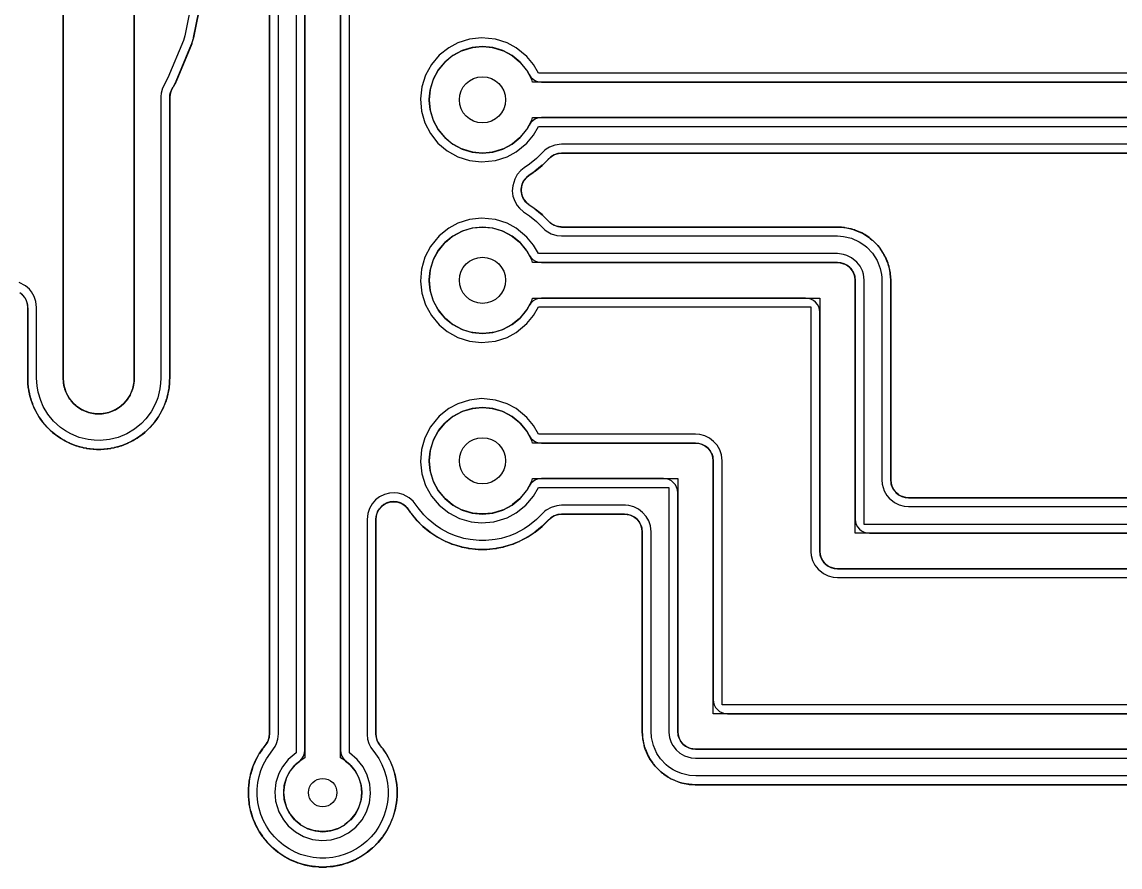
# Model space of a CAD drawing. Header units: millimetres. Extents: x -1 to 492, y -11 to 96.
# Drawn here: x 33.03 to 63.96, y 56.24 to 80.03 of the extents above; entities that cross this region are included whole.
import ezdxf

# ---------------------------------------------------------------- set-up
doc = ezdxf.new("R2010")
doc.units = ezdxf.units.MM
for name, color, linetype in [('CLEAR_POCKET', 8, 'CONTINUOUS'), ('COPPER_REF', 9, 'CONTINUOUS'), ('DRILL_0P8', 5, 'CONTINUOUS'), ('DRILL_1P3', 5, 'CONTINUOUS'), ('ISO_CENTER', 1, 'CONTINUOUS'), ('SLOT', 7, 'CONTINUOUS')]:
    doc.layers.add(name, color=color, linetype=linetype)

msp = doc.modelspace()

# ---------------------------------------------------------------- linework, layer by layer
at = {"layer": 'CLEAR_POCKET'}
for points in [[(36.19, 94.6), (36.19, 70.005), (36.19, 70), (36.19, 69.995), (36.19, 69.995), (36.186, 69.912), (36.186, 69.912), (36.185, 69.902), (36.184, 69.892), (36.184, 69.892), (36.18, 69.87), (36.171, 69.805), (36.168, 69.795), (36.168, 69.795), (36.159, 69.757), (36.147, 69.71), (36.144, 69.7), (36.144, 69.7), (36.127, 69.653), (36.114, 69.617), (36.079, 69.543), (36.076, 69.537), (36.072, 69.529), (36.031, 69.461), (36.027, 69.453), (36.021, 69.444), (35.999, 69.414), (35.969, 69.373), (35.969, 69.373), (35.963, 69.366), (35.897, 69.293), (35.824, 69.227), (35.817, 69.221), (35.817, 69.221), (35.776, 69.191), (35.746, 69.169), (35.737, 69.163), (35.729, 69.159), (35.661, 69.118), (35.653, 69.114), (35.647, 69.111), (35.573, 69.076), (35.537, 69.063), (35.49, 69.046), (35.49, 69.046), (35.48, 69.043), (35.433, 69.031), (35.395, 69.022), (35.395, 69.022), (35.385, 69.019), (35.32, 69.01), (35.298, 69.006), (35.298, 69.006), (35.288, 69.005), (35.278, 69.004), (35.278, 69.004), (35.201, 69.001), (35.19, 69), (35.179, 69.001), (35.102, 69.004), (35.102, 69.004), (35.092, 69.005), (35.082, 69.006), (35.082, 69.006), (35.06, 69.01), (34.995, 69.019), (34.985, 69.022), (34.985, 69.022), (34.947, 69.031), (34.9, 69.043), (34.89, 69.046), (34.89, 69.046), (34.843, 69.063), (34.807, 69.076), (34.733, 69.111), (34.727, 69.114), (34.719, 69.118), (34.651, 69.159), (34.643, 69.163), (34.634, 69.169), (34.589, 69.202), (34.563, 69.221), (34.563, 69.221), (34.556, 69.227), (34.548, 69.234), (34.491, 69.286), (34.483, 69.293), (34.417, 69.366), (34.411, 69.373), (34.411, 69.373), (34.381, 69.414), (34.359, 69.444), (34.353, 69.453), (34.349, 69.461), (34.308, 69.529), (34.304, 69.537), (34.301, 69.543), (34.266, 69.617), (34.253, 69.653), (34.236, 69.7), (34.236, 69.7), (34.233, 69.71), (34.221, 69.757), (34.212, 69.795), (34.212, 69.795), (34.209, 69.805), (34.2, 69.87), (34.196, 69.892), (34.196, 69.892), (34.195, 69.902), (34.194, 69.912), (34.194, 69.912), (34.19, 69.995), (34.19, 69.995), (34.19, 70), (34.19, 70.005), (34.19, 94.6)], [(42, 83.99), (42, 59.535), (42.01, 59.447), (42.038, 59.364), (42.085, 59.289), (42.146, 59.226), (42.263, 59.13), (42.29, 59.103), (42.402, 58.966), (42.424, 58.934), (42.507, 58.778), (42.522, 58.742), (42.573, 58.573), (42.581, 58.535), (42.598, 58.36), (42.598, 58.32), (42.581, 58.145), (42.573, 58.107), (42.522, 57.938), (42.507, 57.902), (42.424, 57.746), (42.402, 57.714), (42.29, 57.577), (42.263, 57.55), (42.126, 57.438), (42.094, 57.416), (41.938, 57.333), (41.902, 57.318), (41.733, 57.267), (41.695, 57.259), (41.52, 57.242), (41.48, 57.242), (41.305, 57.259), (41.267, 57.267), (41.098, 57.318), (41.062, 57.333), (40.906, 57.416), (40.874, 57.438), (40.737, 57.55), (40.71, 57.577), (40.598, 57.714), (40.576, 57.746), (40.493, 57.902), (40.478, 57.938), (40.427, 58.107), (40.419, 58.145), (40.402, 58.32), (40.402, 58.36), (40.419, 58.535), (40.427, 58.573), (40.478, 58.742), (40.493, 58.778), (40.576, 58.934), (40.598, 58.966), (40.71, 59.103), (40.737, 59.13), (40.854, 59.226), (40.915, 59.289), (40.962, 59.364), (40.99, 59.447), (41, 59.535), (41, 83.1)], [(40, 81.8), (40, 60.002), (39.999, 59.984), (39.994, 59.925), (39.988, 59.891), (39.975, 59.841), (39.964, 59.809), (39.942, 59.762), (39.925, 59.732), (39.891, 59.683), (39.881, 59.669), (39.826, 59.603), (39.814, 59.587), (39.811, 59.583), (39.8, 59.567), (39.716, 59.441), (39.705, 59.424), (39.703, 59.42), (39.693, 59.403), (39.612, 59.252), (39.603, 59.234), (39.601, 59.23), (39.593, 59.212), (39.535, 59.072), (39.528, 59.053), (39.527, 59.049), (39.52, 59.03), (39.471, 58.866), (39.465, 58.847), (39.464, 58.842), (39.46, 58.823), (39.43, 58.674), (39.427, 58.655), (39.426, 58.65), (39.424, 58.631), (39.407, 58.46), (39.406, 58.44), (39.405, 58.436), (39.405, 58.416), (39.405, 58.264), (39.405, 58.244), (39.406, 58.24), (39.407, 58.22), (39.424, 58.049), (39.426, 58.03), (39.427, 58.025), (39.43, 58.006), (39.46, 57.857), (39.464, 57.838), (39.465, 57.833), (39.471, 57.814), (39.52, 57.65), (39.527, 57.631), (39.528, 57.627), (39.535, 57.608), (39.593, 57.468), (39.601, 57.45), (39.603, 57.446), (39.612, 57.428), (39.693, 57.277), (39.703, 57.26), (39.705, 57.256), (39.716, 57.239), (39.8, 57.113), (39.811, 57.097), (39.814, 57.093), (39.826, 57.077), (39.935, 56.945), (39.948, 56.93), (39.951, 56.926), (39.965, 56.912), (40.072, 56.805), (40.086, 56.791), (40.09, 56.788), (40.105, 56.775), (40.237, 56.666), (40.253, 56.654), (40.257, 56.651), (40.273, 56.64), (40.399, 56.556), (40.416, 56.545), (40.42, 56.543), (40.437, 56.533), (40.588, 56.452), (40.606, 56.443), (40.61, 56.441), (40.628, 56.433), (40.768, 56.375), (40.787, 56.368), (40.791, 56.367), (40.81, 56.36), (40.974, 56.311), (40.993, 56.305), (40.998, 56.304), (41.017, 56.3), (41.166, 56.27), (41.185, 56.267), (41.19, 56.266), (41.209, 56.264), (41.38, 56.247), (41.4, 56.246), (41.404, 56.245), (41.424, 56.245), (41.576, 56.245), (41.596, 56.245), (41.6, 56.246), (41.62, 56.247), (41.791, 56.264), (41.81, 56.266), (41.815, 56.267), (41.834, 56.27), (41.983, 56.3), (42.002, 56.304), (42.007, 56.305), (42.026, 56.311), (42.19, 56.36), (42.209, 56.367), (42.213, 56.368), (42.232, 56.375), (42.372, 56.433), (42.39, 56.441), (42.394, 56.443), (42.412, 56.452), (42.563, 56.533), (42.58, 56.543), (42.584, 56.545), (42.601, 56.556), (42.727, 56.64), (42.743, 56.651), (42.747, 56.654), (42.763, 56.666), (42.895, 56.775), (42.91, 56.788), (42.914, 56.791), (42.928, 56.805), (43.035, 56.912), (43.049, 56.926), (43.052, 56.93), (43.065, 56.945), (43.174, 57.077), (43.186, 57.093), (43.189, 57.097), (43.2, 57.113), (43.284, 57.239), (43.295, 57.256), (43.297, 57.26), (43.307, 57.277), (43.388, 57.428), (43.397, 57.446), (43.399, 57.45), (43.407, 57.468), (43.465, 57.608), (43.472, 57.627), (43.473, 57.631), (43.48, 57.65), (43.529, 57.814), (43.535, 57.833), (43.536, 57.838), (43.54, 57.857), (43.57, 58.006), (43.573, 58.025), (43.574, 58.03), (43.576, 58.049), (43.593, 58.22), (43.594, 58.24), (43.595, 58.244), (43.595, 58.264), (43.595, 58.416), (43.595, 58.436), (43.594, 58.44), (43.593, 58.46), (43.576, 58.631), (43.574, 58.65), (43.573, 58.655), (43.57, 58.674), (43.54, 58.823), (43.536, 58.842), (43.535, 58.847), (43.529, 58.866), (43.48, 59.03), (43.473, 59.049), (43.472, 59.053), (43.465, 59.072), (43.407, 59.212), (43.399, 59.23), (43.397, 59.234), (43.388, 59.252), (43.307, 59.403), (43.297, 59.42), (43.295, 59.424), (43.284, 59.441), (43.2, 59.567), (43.189, 59.583), (43.186, 59.587), (43.174, 59.603), (43.119, 59.669), (43.109, 59.683), (43.075, 59.732), (43.058, 59.762), (43.036, 59.809), (43.025, 59.841), (43.012, 59.891), (43.006, 59.925), (43.001, 59.984), (43, 60.002), (43, 66.021), (43.001, 66.04), (43.008, 66.108), (43.015, 66.147), (43.032, 66.203), (43.047, 66.239), (43.075, 66.291), (43.097, 66.323), (43.134, 66.369), (43.162, 66.396), (43.207, 66.434), (43.24, 66.455), (43.291, 66.483), (43.327, 66.498), (43.384, 66.515), (43.422, 66.523), (43.48, 66.528), (43.52, 66.528), (43.578, 66.523), (43.616, 66.515), (43.673, 66.498), (43.709, 66.483), (43.76, 66.455), (43.793, 66.434), (43.838, 66.396), (43.866, 66.369), (43.91, 66.316), (43.921, 66.3), (43.968, 66.231), (43.979, 66.215), (43.982, 66.211), (43.994, 66.195), (44.152, 66.002), (44.165, 65.987), (44.168, 65.984), (44.182, 65.969), (44.289, 65.862), (44.304, 65.848), (44.307, 65.845), (44.322, 65.832), (44.515, 65.674), (44.531, 65.662), (44.535, 65.659), (44.551, 65.648), (44.677, 65.563), (44.693, 65.553), (44.698, 65.55), (44.715, 65.54), (44.935, 65.423), (44.953, 65.414), (44.957, 65.412), (44.975, 65.404), (45.115, 65.346), (45.134, 65.339), (45.138, 65.337), (45.157, 65.331), (45.396, 65.258), (45.415, 65.253), (45.42, 65.252), (45.439, 65.248), (45.588, 65.218), (45.607, 65.215), (45.612, 65.214), (45.631, 65.211), (45.88, 65.187), (45.9, 65.186), (45.904, 65.185), (45.924, 65.185), (46.076, 65.185), (46.096, 65.185), (46.1, 65.186), (46.12, 65.187), (46.369, 65.211), (46.388, 65.214), (46.393, 65.215), (46.412, 65.218), (46.561, 65.248), (46.58, 65.252), (46.585, 65.253), (46.604, 65.258), (46.843, 65.331), (46.862, 65.337), (46.866, 65.339), (46.885, 65.346), (47.025, 65.404), (47.043, 65.412), (47.047, 65.414), (47.065, 65.423), (47.285, 65.54), (47.302, 65.55), (47.307, 65.553), (47.323, 65.563), (47.449, 65.648), (47.465, 65.659), (47.469, 65.662), (47.485, 65.674), (47.678, 65.832), (47.693, 65.845), (47.696, 65.848), (47.711, 65.862), (47.818, 65.969), (47.832, 65.984), (47.837, 65.99), (47.84, 65.992), (47.852, 66.005), (47.907, 66.059), (47.941, 66.086), (47.998, 66.12), (48.037, 66.139), (48.1, 66.161), (48.143, 66.17), (48.219, 66.179), (48.241, 66.18), (49.99, 66.18), (50.01, 66.179), (50.078, 66.172), (50.116, 66.165), (50.173, 66.148), (50.209, 66.133), (50.26, 66.105), (50.293, 66.083), (50.338, 66.046), (50.366, 66.018), (50.403, 65.973), (50.425, 65.94), (50.453, 65.889), (50.468, 65.853), (50.485, 65.796), (50.492, 65.758), (50.499, 65.69), (50.5, 65.67), (50.5, 60.071), (50.5, 60.061), (50.5, 60.059), (50.501, 60.049), (50.504, 59.973), (50.505, 59.963), (50.505, 59.961), (50.506, 59.951), (50.512, 59.886), (50.515, 59.867), (50.515, 59.862), (50.519, 59.843), (50.548, 59.694), (50.553, 59.675), (50.554, 59.67), (50.559, 59.651), (50.575, 59.6), (50.581, 59.581), (50.583, 59.576), (50.59, 59.558), (50.648, 59.418), (50.656, 59.4), (50.658, 59.395), (50.667, 59.378), (50.692, 59.33), (50.702, 59.313), (50.704, 59.309), (50.715, 59.292), (50.799, 59.166), (50.81, 59.15), (50.813, 59.146), (50.825, 59.131), (50.859, 59.089), (50.872, 59.074), (50.876, 59.071), (50.889, 59.056), (50.996, 58.949), (51.011, 58.936), (51.014, 58.932), (51.029, 58.919), (51.071, 58.885), (51.086, 58.873), (51.09, 58.87), (51.106, 58.859), (51.232, 58.775), (51.249, 58.764), (51.253, 58.762), (51.27, 58.752), (51.318, 58.727), (51.335, 58.718), (51.34, 58.716), (51.358, 58.708), (51.498, 58.65), (51.516, 58.643), (51.521, 58.641), (51.54, 58.635), (51.591, 58.619), (51.61, 58.614), (51.615, 58.613), (51.634, 58.608), (51.783, 58.579), (51.802, 58.575), (51.807, 58.575), (51.826, 58.572), (51.891, 58.566), (51.901, 58.565), (51.903, 58.565), (51.913, 58.564), (51.989, 58.561), (51.999, 58.56), (52.001, 58.56), (52.011, 58.56), (83.348, 58.56)], [(33.028, 72.36), (33.056, 72.333), (33.093, 72.287), (33.115, 72.255), (33.143, 72.203), (33.158, 72.167), (33.175, 72.111), (33.182, 72.072), (33.189, 72.004), (33.19, 71.984), (33.19, 70.006), (33.19, 70.001), (33.19, 69.999), (33.19, 69.994), (33.191, 69.956), (33.191, 69.952), (33.191, 69.95), (33.191, 69.945), (33.195, 69.864), (33.196, 69.854), (33.196, 69.852), (33.197, 69.842), (33.205, 69.766), (33.206, 69.756), (33.206, 69.754), (33.207, 69.744), (33.218, 69.669), (33.22, 69.659), (33.22, 69.657), (33.222, 69.647), (33.237, 69.573), (33.239, 69.563), (33.24, 69.561), (33.242, 69.551), (33.26, 69.477), (33.263, 69.468), (33.264, 69.466), (33.266, 69.456), (33.288, 69.383), (33.291, 69.374), (33.292, 69.372), (33.295, 69.362), (33.321, 69.291), (33.324, 69.282), (33.325, 69.279), (33.329, 69.27), (33.358, 69.2), (33.362, 69.191), (33.363, 69.189), (33.367, 69.18), (33.399, 69.111), (33.404, 69.102), (33.405, 69.1), (33.409, 69.091), (33.445, 69.024), (33.45, 69.016), (33.451, 69.014), (33.456, 69.005), (33.495, 68.94), (33.5, 68.931), (33.502, 68.929), (33.507, 68.921), (33.549, 68.858), (33.555, 68.85), (33.556, 68.848), (33.562, 68.84), (33.607, 68.779), (33.613, 68.771), (33.615, 68.769), (33.621, 68.761), (33.669, 68.703), (33.675, 68.695), (33.677, 68.693), (33.683, 68.686), (33.735, 68.63), (33.741, 68.622), (33.743, 68.621), (33.75, 68.614), (33.804, 68.56), (33.811, 68.553), (33.812, 68.551), (33.82, 68.545), (33.876, 68.493), (33.883, 68.487), (33.885, 68.485), (33.893, 68.479), (33.951, 68.431), (33.959, 68.425), (33.961, 68.423), (33.969, 68.417), (34.03, 68.372), (34.038, 68.366), (34.04, 68.365), (34.048, 68.359), (34.111, 68.317), (34.119, 68.312), (34.121, 68.31), (34.13, 68.305), (34.195, 68.266), (34.204, 68.261), (34.206, 68.26), (34.214, 68.255), (34.281, 68.219), (34.29, 68.215), (34.292, 68.214), (34.301, 68.209), (34.37, 68.177), (34.379, 68.173), (34.381, 68.172), (34.39, 68.168), (34.46, 68.139), (34.469, 68.135), (34.472, 68.134), (34.481, 68.131), (34.552, 68.105), (34.562, 68.102), (34.564, 68.101), (34.573, 68.098), (34.646, 68.076), (34.656, 68.074), (34.658, 68.073), (34.667, 68.07), (34.741, 68.052), (34.751, 68.05), (34.753, 68.049), (34.763, 68.047), (34.837, 68.032), (34.847, 68.03), (34.849, 68.03), (34.859, 68.028), (34.934, 68.017), (34.944, 68.016), (34.946, 68.016), (34.956, 68.015), (35.032, 68.007), (35.042, 68.006), (35.044, 68.006), (35.054, 68.005), (35.13, 68.002), (35.14, 68.001), (35.142, 68.001), (35.152, 68.001), (35.228, 68.001), (35.238, 68.001), (35.24, 68.001), (35.25, 68.002), (35.326, 68.005), (35.336, 68.006), (35.338, 68.006), (35.348, 68.007), (35.424, 68.015), (35.434, 68.016), (35.436, 68.016), (35.446, 68.017), (35.521, 68.028), (35.531, 68.03), (35.533, 68.03), (35.543, 68.032), (35.617, 68.047), (35.627, 68.049), (35.629, 68.05), (35.639, 68.052), (35.713, 68.07), (35.722, 68.073), (35.724, 68.074), (35.734, 68.076), (35.807, 68.098), (35.816, 68.101), (35.818, 68.102), (35.828, 68.105), (35.899, 68.131), (35.908, 68.134), (35.911, 68.135), (35.92, 68.139), (35.99, 68.168), (35.999, 68.172), (36.001, 68.173), (36.01, 68.177), (36.079, 68.209), (36.088, 68.214), (36.09, 68.215), (36.099, 68.219), (36.166, 68.255), (36.174, 68.26), (36.176, 68.261), (36.185, 68.266), (36.25, 68.305), (36.259, 68.31), (36.261, 68.312), (36.269, 68.317), (36.332, 68.359), (36.34, 68.365), (36.342, 68.366), (36.35, 68.372), (36.411, 68.417), (36.419, 68.423), (36.421, 68.425), (36.429, 68.431), (36.487, 68.479), (36.495, 68.485), (36.497, 68.487), (36.504, 68.493), (36.56, 68.545), (36.568, 68.551), (36.569, 68.553), (36.576, 68.56), (36.63, 68.614), (36.637, 68.621), (36.639, 68.622), (36.645, 68.63), (36.697, 68.686), (36.703, 68.693), (36.705, 68.695), (36.711, 68.703), (36.759, 68.761), (36.765, 68.769), (36.767, 68.771), (36.773, 68.779), (36.818, 68.84), (36.824, 68.848), (36.825, 68.85), (36.831, 68.858), (36.873, 68.921), (36.878, 68.929), (36.88, 68.931), (36.885, 68.94), (36.924, 69.005), (36.929, 69.014), (36.93, 69.016), (36.935, 69.024), (36.971, 69.091), (36.975, 69.1), (36.976, 69.102), (36.981, 69.111), (37.013, 69.18), (37.017, 69.189), (37.018, 69.191), (37.022, 69.2), (37.051, 69.27), (37.055, 69.279), (37.056, 69.282), (37.059, 69.291), (37.085, 69.362), (37.088, 69.372), (37.089, 69.374), (37.092, 69.383), (37.114, 69.456), (37.116, 69.466), (37.117, 69.468), (37.12, 69.477), (37.138, 69.551), (37.14, 69.561), (37.141, 69.563), (37.143, 69.573), (37.158, 69.647), (37.16, 69.657), (37.16, 69.659), (37.162, 69.669), (37.173, 69.744), (37.174, 69.754), (37.174, 69.756), (37.175, 69.766), (37.183, 69.842), (37.184, 69.852), (37.184, 69.854), (37.185, 69.864), (37.189, 69.945), (37.189, 69.95), (37.189, 69.952), (37.189, 69.956), (37.19, 69.994), (37.19, 69.999), (37.19, 70.001), (37.19, 70.006), (37.19, 77.896), (37.191, 77.916), (37.198, 77.984), (37.205, 78.022), (37.222, 78.078), (37.237, 78.115), (37.27, 78.175), (37.28, 78.192), (37.283, 78.197), (37.293, 78.213), (37.296, 78.217), (37.306, 78.234), (37.354, 78.325), (37.363, 78.343), (37.365, 78.347), (37.373, 78.365), (37.806, 79.411), (37.813, 79.429), (37.815, 79.434), (37.821, 79.452), (37.851, 79.551), (37.856, 79.57), (37.857, 79.574), (37.862, 79.594), (38.082, 80.704)], [(83.67, 77.34), (47.665, 77.34), (47.579, 77.331), (47.498, 77.303), (47.424, 77.259), (47.361, 77.2), (47.312, 77.129), (47.256, 77.024), (47.235, 76.991), (47.073, 76.795), (47.045, 76.767), (46.849, 76.605), (46.816, 76.584), (46.591, 76.463), (46.555, 76.448), (46.311, 76.375), (46.273, 76.367), (46.02, 76.342), (45.98, 76.342), (45.727, 76.367), (45.689, 76.375), (45.445, 76.448), (45.409, 76.463), (45.184, 76.584), (45.151, 76.605), (44.955, 76.767), (44.927, 76.795), (44.765, 76.991), (44.744, 77.024), (44.623, 77.249), (44.608, 77.285), (44.535, 77.529), (44.527, 77.567), (44.502, 77.82), (44.502, 77.86), (44.527, 78.113), (44.535, 78.151), (44.608, 78.395), (44.623, 78.431), (44.744, 78.656), (44.765, 78.689), (44.927, 78.885), (44.955, 78.913), (45.151, 79.075), (45.184, 79.096), (45.409, 79.217), (45.445, 79.232), (45.689, 79.305), (45.727, 79.313), (45.98, 79.338), (46.02, 79.338), (46.273, 79.313), (46.311, 79.305), (46.555, 79.232), (46.591, 79.217), (46.816, 79.096), (46.849, 79.075), (47.045, 78.913), (47.073, 78.885), (47.235, 78.689), (47.256, 78.656), (47.312, 78.551), (47.361, 78.48), (47.424, 78.421), (47.498, 78.377), (47.579, 78.349), (47.665, 78.34), (83.67, 78.34)], [(87.158, 66.64), (58.01, 66.64), (57.99, 66.641), (57.922, 66.648), (57.884, 66.655), (57.827, 66.672), (57.791, 66.687), (57.74, 66.715), (57.707, 66.737), (57.662, 66.774), (57.634, 66.802), (57.597, 66.847), (57.575, 66.88), (57.547, 66.931), (57.532, 66.967), (57.515, 67.024), (57.508, 67.062), (57.501, 67.13), (57.5, 67.15), (57.5, 72.749), (57.5, 72.759), (57.5, 72.761), (57.499, 72.771), (57.496, 72.847), (57.495, 72.857), (57.495, 72.859), (57.494, 72.869), (57.488, 72.934), (57.485, 72.953), (57.485, 72.958), (57.481, 72.977), (57.452, 73.126), (57.447, 73.145), (57.446, 73.15), (57.441, 73.169), (57.425, 73.22), (57.419, 73.239), (57.417, 73.244), (57.41, 73.262), (57.352, 73.402), (57.344, 73.42), (57.342, 73.425), (57.333, 73.442), (57.308, 73.49), (57.298, 73.507), (57.296, 73.511), (57.285, 73.528), (57.201, 73.654), (57.19, 73.67), (57.187, 73.674), (57.175, 73.689), (57.141, 73.731), (57.128, 73.746), (57.124, 73.749), (57.111, 73.764), (57.004, 73.871), (56.989, 73.884), (56.986, 73.888), (56.971, 73.901), (56.929, 73.935), (56.914, 73.947), (56.91, 73.95), (56.894, 73.961), (56.768, 74.045), (56.751, 74.056), (56.747, 74.058), (56.73, 74.068), (56.682, 74.093), (56.665, 74.102), (56.66, 74.104), (56.642, 74.112), (56.502, 74.17), (56.484, 74.177), (56.479, 74.179), (56.46, 74.185), (56.409, 74.201), (56.39, 74.206), (56.385, 74.207), (56.366, 74.212), (56.217, 74.241), (56.198, 74.245), (56.193, 74.245), (56.174, 74.248), (56.109, 74.254), (56.099, 74.255), (56.097, 74.255), (56.087, 74.256), (56.011, 74.259), (56.001, 74.26), (55.999, 74.26), (55.989, 74.26), (48.241, 74.26), (48.219, 74.261), (48.143, 74.27), (48.1, 74.279), (48.037, 74.301), (47.998, 74.32), (47.941, 74.354), (47.907, 74.381), (47.849, 74.438), (47.839, 74.448), (47.832, 74.455), (47.817, 74.472), (47.711, 74.578), (47.696, 74.592), (47.693, 74.595), (47.678, 74.608), (47.485, 74.766), (47.469, 74.778), (47.465, 74.781), (47.449, 74.792), (47.32, 74.879), (47.304, 74.89), (47.251, 74.934), (47.224, 74.962), (47.187, 75.007), (47.165, 75.04), (47.137, 75.091), (47.122, 75.127), (47.105, 75.184), (47.097, 75.222), (47.092, 75.28), (47.092, 75.32), (47.097, 75.378), (47.105, 75.416), (47.122, 75.473), (47.137, 75.509), (47.165, 75.56), (47.187, 75.593), (47.224, 75.638), (47.251, 75.666), (47.304, 75.71), (47.32, 75.721), (47.449, 75.808), (47.465, 75.819), (47.469, 75.822), (47.485, 75.834), (47.678, 75.992), (47.693, 76.005), (47.696, 76.008), (47.711, 76.022), (47.818, 76.129), (47.832, 76.144), (47.837, 76.15), (47.84, 76.152), (47.852, 76.165), (47.907, 76.219), (47.941, 76.246), (47.998, 76.28), (48.037, 76.299), (48.1, 76.321), (48.143, 76.33), (48.219, 76.339), (48.241, 76.34), (83.348, 76.34)], [(87.48, 64.64), (56.01, 64.64), (55.99, 64.641), (55.922, 64.648), (55.884, 64.655), (55.827, 64.672), (55.791, 64.687), (55.74, 64.715), (55.707, 64.737), (55.662, 64.774), (55.634, 64.802), (55.597, 64.847), (55.575, 64.88), (55.547, 64.931), (55.532, 64.967), (55.515, 65.024), (55.508, 65.062), (55.501, 65.13), (55.5, 65.15), (55.5, 71.86), (55.492, 71.938), (55.47, 72.013), (55.433, 72.082), (55.383, 72.143), (55.322, 72.193), (55.253, 72.23), (55.178, 72.252), (55.1, 72.26), (47.665, 72.26), (47.579, 72.251), (47.498, 72.223), (47.424, 72.179), (47.361, 72.12), (47.312, 72.049), (47.256, 71.944), (47.235, 71.911), (47.073, 71.715), (47.045, 71.687), (46.849, 71.525), (46.816, 71.504), (46.591, 71.383), (46.555, 71.368), (46.311, 71.295), (46.273, 71.287), (46.02, 71.262), (45.98, 71.262), (45.727, 71.287), (45.689, 71.295), (45.445, 71.368), (45.409, 71.383), (45.184, 71.504), (45.151, 71.525), (44.955, 71.687), (44.927, 71.715), (44.765, 71.911), (44.744, 71.944), (44.623, 72.169), (44.608, 72.205), (44.535, 72.449), (44.527, 72.487), (44.502, 72.74), (44.502, 72.78), (44.527, 73.033), (44.535, 73.071), (44.608, 73.315), (44.623, 73.351), (44.744, 73.576), (44.765, 73.609), (44.927, 73.805), (44.955, 73.833), (45.151, 73.995), (45.184, 74.016), (45.409, 74.137), (45.445, 74.152), (45.689, 74.225), (45.727, 74.233), (45.98, 74.258), (46.02, 74.258), (46.273, 74.233), (46.311, 74.225), (46.555, 74.152), (46.591, 74.137), (46.816, 74.016), (46.849, 73.995), (47.045, 73.833), (47.073, 73.805), (47.235, 73.609), (47.256, 73.576), (47.312, 73.471), (47.361, 73.4), (47.424, 73.341), (47.498, 73.297), (47.579, 73.269), (47.665, 73.26), (55.99, 73.26), (56.01, 73.259), (56.078, 73.252), (56.116, 73.245), (56.173, 73.228), (56.209, 73.213), (56.26, 73.185), (56.293, 73.163), (56.338, 73.126), (56.366, 73.098), (56.403, 73.053), (56.425, 73.02), (56.453, 72.969), (56.468, 72.933), (56.485, 72.876), (56.492, 72.838), (56.499, 72.77), (56.5, 72.75), (56.5, 66.04), (56.508, 65.962), (56.53, 65.887), (56.567, 65.818), (56.617, 65.757), (56.678, 65.707), (56.747, 65.67), (56.822, 65.648), (56.9, 65.64), (87.48, 65.64)], [(83.67, 59.56), (52.01, 59.56), (51.99, 59.561), (51.922, 59.568), (51.884, 59.575), (51.827, 59.592), (51.791, 59.607), (51.74, 59.635), (51.707, 59.657), (51.662, 59.694), (51.634, 59.722), (51.597, 59.767), (51.575, 59.8), (51.547, 59.851), (51.532, 59.887), (51.515, 59.944), (51.508, 59.982), (51.501, 60.05), (51.5, 60.07), (51.5, 66.78), (51.492, 66.858), (51.47, 66.933), (51.433, 67.002), (51.383, 67.063), (51.322, 67.113), (51.253, 67.15), (51.178, 67.172), (51.1, 67.18), (47.665, 67.18), (47.579, 67.171), (47.498, 67.143), (47.424, 67.099), (47.361, 67.04), (47.312, 66.969), (47.256, 66.864), (47.235, 66.831), (47.073, 66.635), (47.045, 66.607), (46.849, 66.445), (46.816, 66.424), (46.591, 66.303), (46.555, 66.288), (46.311, 66.215), (46.273, 66.207), (46.02, 66.182), (45.98, 66.182), (45.727, 66.207), (45.689, 66.215), (45.445, 66.288), (45.409, 66.303), (45.184, 66.424), (45.151, 66.445), (44.955, 66.607), (44.927, 66.635), (44.765, 66.831), (44.744, 66.864), (44.623, 67.089), (44.608, 67.125), (44.535, 67.369), (44.527, 67.407), (44.502, 67.66), (44.502, 67.7), (44.527, 67.953), (44.535, 67.991), (44.608, 68.235), (44.623, 68.271), (44.744, 68.496), (44.765, 68.529), (44.927, 68.725), (44.955, 68.753), (45.151, 68.915), (45.184, 68.936), (45.409, 69.057), (45.445, 69.072), (45.689, 69.145), (45.727, 69.153), (45.98, 69.178), (46.02, 69.178), (46.273, 69.153), (46.311, 69.145), (46.555, 69.072), (46.591, 69.057), (46.816, 68.936), (46.849, 68.915), (47.045, 68.753), (47.073, 68.725), (47.235, 68.529), (47.256, 68.496), (47.312, 68.391), (47.361, 68.32), (47.424, 68.261), (47.498, 68.217), (47.579, 68.189), (47.665, 68.18), (51.99, 68.18), (52.01, 68.179), (52.078, 68.172), (52.116, 68.165), (52.173, 68.148), (52.209, 68.133), (52.26, 68.105), (52.293, 68.083), (52.338, 68.046), (52.366, 68.018), (52.403, 67.973), (52.425, 67.94), (52.453, 67.889), (52.468, 67.853), (52.485, 67.796), (52.492, 67.758), (52.499, 67.69), (52.5, 67.67), (52.5, 60.96), (52.508, 60.882), (52.53, 60.807), (52.567, 60.738), (52.617, 60.677), (52.678, 60.627), (52.747, 60.59), (52.822, 60.568), (52.9, 60.56), (83.67, 60.56)]]:
    msp.add_lwpolyline(points, dxfattribs=at)
at = {"layer": 'COPPER_REF'}
for points in [[(41, 83.5), (41, 59.314), (40.889, 59.255), (40.722, 59.118), (40.585, 58.951), (40.484, 58.761), (40.421, 58.555), (40.4, 58.34), (40.421, 58.125), (40.484, 57.919), (40.585, 57.729), (40.722, 57.562), (40.889, 57.425), (41.079, 57.324), (41.285, 57.261), (41.5, 57.24), (41.715, 57.261), (41.921, 57.324), (42.111, 57.425), (42.278, 57.562), (42.415, 57.729), (42.516, 57.919), (42.579, 58.125), (42.6, 58.34), (42.579, 58.555), (42.516, 58.761), (42.415, 58.951), (42.278, 59.118), (42.111, 59.255), (42, 59.314), (42, 84)], [(83.356, 58.56), (52.006, 58.56), (51.994, 58.56), (51.908, 58.565), (51.896, 58.565), (51.817, 58.573), (51.792, 58.577), (51.624, 58.61), (51.6, 58.616), (51.53, 58.638), (51.507, 58.646), (51.349, 58.711), (51.326, 58.722), (51.262, 58.757), (51.241, 58.769), (51.098, 58.864), (51.078, 58.879), (51.022, 58.926), (51.003, 58.942), (50.882, 59.063), (50.866, 59.082), (50.819, 59.138), (50.804, 59.158), (50.709, 59.301), (50.697, 59.322), (50.662, 59.386), (50.651, 59.409), (50.586, 59.567), (50.578, 59.59), (50.556, 59.66), (50.55, 59.684), (50.517, 59.852), (50.513, 59.877), (50.505, 59.956), (50.505, 59.968), (50.5, 60.054), (50.5, 60.066), (50.5, 65.68), (50.49, 65.778), (50.462, 65.871), (50.416, 65.958), (50.354, 66.034), (50.278, 66.096), (50.191, 66.142), (50.098, 66.17), (50, 66.18), (48.23, 66.18), (48.121, 66.168), (48.016, 66.132), (47.923, 66.074), (47.844, 65.997), (47.841, 65.994), (47.825, 65.976), (47.704, 65.855), (47.686, 65.839), (47.477, 65.668), (47.458, 65.653), (47.315, 65.558), (47.294, 65.545), (47.056, 65.418), (47.034, 65.408), (46.876, 65.342), (46.853, 65.334), (46.595, 65.255), (46.571, 65.249), (46.403, 65.216), (46.378, 65.212), (46.11, 65.186), (46.086, 65.185), (45.914, 65.185), (45.89, 65.186), (45.622, 65.212), (45.597, 65.216), (45.429, 65.249), (45.405, 65.255), (45.147, 65.334), (45.124, 65.342), (44.966, 65.408), (44.944, 65.418), (44.706, 65.545), (44.685, 65.558), (44.542, 65.653), (44.523, 65.668), (44.314, 65.839), (44.296, 65.855), (44.175, 65.976), (44.159, 65.994), (43.988, 66.203), (43.973, 66.222), (43.916, 66.308), (43.854, 66.384), (43.778, 66.446), (43.691, 66.492), (43.598, 66.521), (43.5, 66.53), (43.402, 66.521), (43.309, 66.492), (43.222, 66.446), (43.146, 66.384), (43.084, 66.308), (43.038, 66.222), (43.01, 66.128), (43, 66.03), (43, 59.993), (43.007, 59.908), (43.029, 59.825), (43.065, 59.747), (43.113, 59.676), (43.18, 59.595), (43.194, 59.575), (43.29, 59.433), (43.302, 59.412), (43.392, 59.243), (43.403, 59.221), (43.469, 59.063), (43.477, 59.039), (43.532, 58.857), (43.538, 58.833), (43.572, 58.665), (43.575, 58.64), (43.594, 58.45), (43.595, 58.426), (43.595, 58.254), (43.594, 58.23), (43.575, 58.04), (43.572, 58.015), (43.538, 57.847), (43.532, 57.823), (43.477, 57.641), (43.469, 57.617), (43.403, 57.459), (43.392, 57.437), (43.302, 57.268), (43.29, 57.247), (43.194, 57.105), (43.18, 57.085), (43.059, 56.937), (43.042, 56.919), (42.921, 56.798), (42.903, 56.781), (42.755, 56.66), (42.735, 56.646), (42.593, 56.55), (42.572, 56.538), (42.403, 56.448), (42.381, 56.437), (42.223, 56.371), (42.199, 56.363), (42.017, 56.308), (41.993, 56.302), (41.825, 56.268), (41.8, 56.265), (41.61, 56.246), (41.586, 56.245), (41.414, 56.245), (41.39, 56.246), (41.2, 56.265), (41.175, 56.268), (41.007, 56.302), (40.983, 56.308), (40.801, 56.363), (40.777, 56.371), (40.619, 56.437), (40.597, 56.448), (40.428, 56.538), (40.407, 56.55), (40.265, 56.646), (40.245, 56.66), (40.097, 56.781), (40.079, 56.798), (39.958, 56.919), (39.941, 56.937), (39.82, 57.085), (39.806, 57.105), (39.71, 57.247), (39.698, 57.268), (39.608, 57.437), (39.597, 57.459), (39.531, 57.617), (39.523, 57.641), (39.468, 57.823), (39.462, 57.847), (39.428, 58.015), (39.425, 58.04), (39.406, 58.23), (39.405, 58.254), (39.405, 58.426), (39.406, 58.45), (39.425, 58.64), (39.428, 58.665), (39.462, 58.833), (39.468, 58.857), (39.523, 59.039), (39.531, 59.063), (39.597, 59.221), (39.608, 59.243), (39.698, 59.412), (39.71, 59.433), (39.806, 59.575), (39.82, 59.595), (39.887, 59.676), (39.935, 59.747), (39.971, 59.825), (39.993, 59.908), (40, 59.993), (40, 81.81)], [(38.084, 80.714), (37.86, 79.584), (37.854, 79.56), (37.818, 79.443), (37.81, 79.42), (37.369, 78.356), (37.359, 78.334), (37.301, 78.226), (37.288, 78.205), (37.274, 78.184), (37.228, 78.097), (37.2, 78.003), (37.19, 77.906), (37.19, 70.003), (37.19, 69.997), (37.189, 69.954), (37.189, 69.948), (37.184, 69.859), (37.183, 69.847), (37.175, 69.761), (37.173, 69.749), (37.161, 69.664), (37.159, 69.652), (37.142, 69.568), (37.139, 69.556), (37.118, 69.473), (37.115, 69.461), (37.09, 69.379), (37.086, 69.367), (37.057, 69.286), (37.053, 69.275), (37.02, 69.195), (37.015, 69.184), (36.979, 69.107), (36.973, 69.096), (36.933, 69.02), (36.926, 69.009), (36.882, 68.936), (36.876, 68.925), (36.828, 68.854), (36.821, 68.844), (36.77, 68.775), (36.762, 68.765), (36.708, 68.699), (36.7, 68.69), (36.642, 68.626), (36.634, 68.617), (36.573, 68.556), (36.564, 68.548), (36.5, 68.49), (36.491, 68.482), (36.425, 68.428), (36.415, 68.42), (36.346, 68.369), (36.336, 68.362), (36.265, 68.314), (36.254, 68.308), (36.181, 68.264), (36.17, 68.257), (36.094, 68.217), (36.083, 68.211), (36.006, 68.175), (35.995, 68.17), (35.915, 68.137), (35.904, 68.133), (35.823, 68.104), (35.811, 68.1), (35.729, 68.075), (35.717, 68.072), (35.634, 68.051), (35.622, 68.048), (35.538, 68.031), (35.526, 68.029), (35.441, 68.017), (35.429, 68.015), (35.343, 68.007), (35.331, 68.006), (35.245, 68.002), (35.233, 68.001), (35.147, 68.001), (35.135, 68.002), (35.049, 68.006), (35.037, 68.007), (34.951, 68.015), (34.939, 68.017), (34.854, 68.029), (34.842, 68.031), (34.758, 68.048), (34.746, 68.051), (34.663, 68.072), (34.651, 68.075), (34.569, 68.1), (34.557, 68.104), (34.476, 68.133), (34.465, 68.137), (34.385, 68.17), (34.374, 68.175), (34.297, 68.211), (34.286, 68.217), (34.21, 68.257), (34.199, 68.264), (34.126, 68.308), (34.115, 68.314), (34.044, 68.362), (34.034, 68.369), (33.965, 68.42), (33.955, 68.428), (33.889, 68.482), (33.88, 68.49), (33.816, 68.548), (33.807, 68.556), (33.746, 68.617), (33.738, 68.626), (33.68, 68.69), (33.672, 68.699), (33.618, 68.765), (33.61, 68.775), (33.559, 68.844), (33.552, 68.854), (33.504, 68.925), (33.498, 68.936), (33.454, 69.009), (33.447, 69.02), (33.407, 69.096), (33.401, 69.107), (33.365, 69.184), (33.36, 69.195), (33.327, 69.275), (33.323, 69.286), (33.294, 69.367), (33.29, 69.379), (33.265, 69.461), (33.262, 69.473), (33.241, 69.556), (33.238, 69.568), (33.221, 69.652), (33.219, 69.664), (33.207, 69.749), (33.205, 69.761), (33.197, 69.847), (33.196, 69.859), (33.191, 69.948), (33.191, 69.954), (33.19, 69.997), (33.19, 70.003), (33.19, 71.994), (33.18, 72.092), (33.152, 72.186), (33.106, 72.272), (33.044, 72.348), (32.968, 72.41)], [(83.825, 78.34), (47.408, 78.34), (47.386, 78.414), (47.247, 78.673), (47.061, 78.901), (46.833, 79.087), (46.574, 79.226), (46.293, 79.311), (46, 79.34), (45.707, 79.311), (45.426, 79.226), (45.167, 79.087), (44.939, 78.901), (44.753, 78.673), (44.614, 78.414), (44.529, 78.133), (44.5, 77.84), (44.529, 77.547), (44.614, 77.266), (44.753, 77.007), (44.939, 76.779), (45.167, 76.593), (45.426, 76.454), (45.707, 76.369), (46, 76.34), (46.293, 76.369), (46.574, 76.454), (46.833, 76.593), (47.061, 76.779), (47.247, 77.007), (47.386, 77.266), (47.408, 77.34), (83.825, 77.34)], [(83.356, 76.34), (48.23, 76.34), (48.121, 76.328), (48.016, 76.292), (47.923, 76.234), (47.844, 76.157), (47.841, 76.154), (47.825, 76.136), (47.704, 76.015), (47.686, 75.999), (47.477, 75.828), (47.458, 75.813), (47.312, 75.716), (47.236, 75.654), (47.174, 75.578), (47.128, 75.491), (47.099, 75.398), (47.09, 75.3), (47.099, 75.202), (47.128, 75.109), (47.174, 75.022), (47.236, 74.946), (47.312, 74.884), (47.458, 74.787), (47.477, 74.772), (47.686, 74.601), (47.704, 74.585), (47.825, 74.464), (47.841, 74.446), (47.844, 74.443), (47.923, 74.366), (48.016, 74.308), (48.121, 74.272), (48.23, 74.26), (55.994, 74.26), (56.006, 74.26), (56.092, 74.255), (56.104, 74.255), (56.183, 74.247), (56.208, 74.243), (56.376, 74.21), (56.4, 74.204), (56.47, 74.182), (56.493, 74.174), (56.651, 74.109), (56.674, 74.098), (56.738, 74.063), (56.759, 74.051), (56.902, 73.956), (56.922, 73.941), (56.978, 73.894), (56.997, 73.878), (57.118, 73.757), (57.134, 73.738), (57.181, 73.682), (57.196, 73.662), (57.291, 73.519), (57.303, 73.498), (57.338, 73.434), (57.349, 73.411), (57.414, 73.253), (57.422, 73.23), (57.444, 73.16), (57.45, 73.136), (57.483, 72.968), (57.487, 72.943), (57.495, 72.864), (57.495, 72.852), (57.5, 72.766), (57.5, 72.754), (57.5, 67.14), (57.51, 67.042), (57.538, 66.949), (57.584, 66.862), (57.646, 66.786), (57.722, 66.724), (57.809, 66.678), (57.902, 66.65), (58, 66.64), (87.166, 66.64)], [(87.635, 65.64), (56.5, 65.64), (56.5, 72.76), (56.49, 72.858), (56.462, 72.951), (56.416, 73.038), (56.354, 73.114), (56.278, 73.176), (56.191, 73.222), (56.098, 73.25), (56, 73.26), (47.408, 73.26), (47.386, 73.334), (47.247, 73.593), (47.061, 73.821), (46.833, 74.007), (46.574, 74.146), (46.293, 74.231), (46, 74.26), (45.707, 74.231), (45.426, 74.146), (45.167, 74.007), (44.939, 73.821), (44.753, 73.593), (44.614, 73.334), (44.529, 73.053), (44.5, 72.76), (44.529, 72.467), (44.614, 72.186), (44.753, 71.927), (44.939, 71.699), (45.167, 71.513), (45.426, 71.374), (45.707, 71.289), (46, 71.26), (46.293, 71.289), (46.574, 71.374), (46.833, 71.513), (47.061, 71.699), (47.247, 71.927), (47.386, 72.186), (47.408, 72.26), (55.5, 72.26), (55.5, 65.14), (55.51, 65.042), (55.538, 64.949), (55.584, 64.862), (55.646, 64.786), (55.722, 64.724), (55.809, 64.678), (55.902, 64.65), (56, 64.64), (87.635, 64.64)], [(83.825, 60.56), (52.5, 60.56), (52.5, 67.68), (52.49, 67.778), (52.462, 67.871), (52.416, 67.958), (52.354, 68.034), (52.278, 68.096), (52.191, 68.142), (52.098, 68.17), (52, 68.18), (47.408, 68.18), (47.386, 68.254), (47.247, 68.513), (47.061, 68.741), (46.833, 68.927), (46.574, 69.066), (46.293, 69.151), (46, 69.18), (45.707, 69.151), (45.426, 69.066), (45.167, 68.927), (44.939, 68.741), (44.753, 68.513), (44.614, 68.254), (44.529, 67.973), (44.5, 67.68), (44.529, 67.387), (44.614, 67.106), (44.753, 66.847), (44.939, 66.619), (45.167, 66.433), (45.426, 66.294), (45.707, 66.209), (46, 66.18), (46.293, 66.209), (46.574, 66.294), (46.833, 66.433), (47.061, 66.619), (47.247, 66.847), (47.386, 67.106), (47.408, 67.18), (51.5, 67.18), (51.5, 60.06), (51.51, 59.962), (51.538, 59.869), (51.584, 59.782), (51.646, 59.706), (51.722, 59.644), (51.809, 59.598), (51.902, 59.57), (52, 59.56), (83.825, 59.56)]]:
    msp.add_lwpolyline(points, dxfattribs=at)
at = {"layer": 'DRILL_0P8'}
msp.add_circle((41.5, 58.34), 0.4, dxfattribs=at)
at = {"layer": 'DRILL_1P3'}
for centre in [(46, 77.84), (46, 72.76), (46, 67.68)]:
    msp.add_circle(centre, 0.65, dxfattribs=at)
at = {"layer": 'ISO_CENTER'}
for points in [[(40.75, 83.25), (40.75, 59.461), (40.529, 59.276), (40.365, 59.069), (40.263, 58.879), (40.182, 58.627), (40.151, 58.365), (40.172, 58.101), (40.263, 57.801), (40.392, 57.57), (40.529, 57.404), (40.73, 57.232), (40.961, 57.103), (41.213, 57.022), (41.475, 56.991), (41.739, 57.012), (41.994, 57.084), (42.229, 57.205), (42.436, 57.369), (42.608, 57.57), (42.737, 57.801), (42.818, 58.053), (42.849, 58.315), (42.828, 58.579), (42.756, 58.834), (42.635, 59.069), (42.471, 59.276), (42.25, 59.461), (42.25, 84)], [(83.356, 58.81), (52.009, 58.81), (51.835, 58.823), (51.609, 58.875), (51.45, 58.94), (51.374, 58.98), (51.242, 59.069), (51.176, 59.123), (51.016, 59.292), (50.914, 59.445), (50.815, 59.669), (50.763, 59.895), (50.75, 60.069), (50.75, 65.68), (50.73, 65.85), (50.682, 65.989), (50.609, 66.116), (50.512, 66.227), (50.396, 66.316), (50.264, 66.381), (50.122, 66.419), (50.025, 66.429), (48.23, 66.43), (48.093, 66.416), (47.935, 66.368), (47.791, 66.287), (47.748, 66.253), (47.522, 66.028), (47.323, 65.865), (47.171, 65.763), (46.933, 65.636), (46.774, 65.571), (46.528, 65.496), (46.36, 65.462), (46.092, 65.435), (45.908, 65.435), (45.652, 65.461), (45.472, 65.496), (45.214, 65.575), (45.056, 65.641), (44.829, 65.763), (44.677, 65.865), (44.469, 66.036), (44.348, 66.158), (44.185, 66.357), (44.047, 66.542), (43.936, 66.639), (43.764, 66.731), (43.622, 66.77), (43.525, 66.779), (43.378, 66.77), (43.236, 66.731), (43.104, 66.667), (42.988, 66.577), (42.891, 66.467), (42.818, 66.34), (42.77, 66.2), (42.75, 66.03), (42.751, 59.972), (42.766, 59.844), (42.802, 59.72), (42.859, 59.605), (42.99, 59.431), (43.078, 59.299), (43.169, 59.131), (43.235, 58.973), (43.291, 58.79), (43.327, 58.61), (43.345, 58.42), (43.345, 58.248), (43.327, 58.07), (43.291, 57.89), (43.235, 57.707), (43.169, 57.549), (43.078, 57.381), (42.983, 57.239), (42.861, 57.092), (42.739, 56.971), (42.591, 56.85), (42.448, 56.755), (42.291, 56.671), (42.133, 56.605), (41.95, 56.549), (41.782, 56.515), (41.592, 56.495), (41.42, 56.495), (41.23, 56.513), (41.062, 56.546), (40.879, 56.601), (40.72, 56.666), (40.552, 56.755), (40.399, 56.857), (40.261, 56.971), (40.139, 57.092), (40.01, 57.249), (39.915, 57.392), (39.831, 57.549), (39.761, 57.719), (39.709, 57.89), (39.675, 58.058), (39.655, 58.26), (39.655, 58.432), (39.675, 58.622), (39.709, 58.79), (39.761, 58.961), (39.826, 59.12), (39.915, 59.288), (40.162, 59.642), (40.198, 59.72), (40.234, 59.844), (40.25, 59.993), (40.25, 81.81)], [(37.84, 80.768), (37.616, 79.639), (37.577, 79.51), (37.141, 78.457), (36.989, 78.17), (36.951, 78.028), (36.941, 77.93), (36.94, 70.005), (36.934, 69.868), (36.914, 69.704), (36.852, 69.454), (36.788, 69.288), (36.666, 69.062), (36.517, 68.86), (36.394, 68.731), (36.195, 68.568), (35.979, 68.439), (35.742, 68.34), (35.492, 68.277), (35.23, 68.251), (35.058, 68.256), (34.894, 68.276), (34.638, 68.34), (34.401, 68.439), (34.257, 68.521), (34.116, 68.619), (33.921, 68.796), (33.758, 68.995), (33.629, 69.211), (33.557, 69.373), (33.484, 69.614), (33.454, 69.789), (33.44, 70.005), (33.44, 71.994), (33.42, 72.164), (33.372, 72.303), (33.299, 72.431), (33.237, 72.506), (33.126, 72.603), (32.954, 72.695)], [(83.723, 78.59), (47.575, 78.59), (47.44, 78.832), (47.254, 79.059), (46.951, 79.308), (46.692, 79.446), (46.365, 79.55), (45.975, 79.589), (45.635, 79.55), (45.308, 79.446), (45.049, 79.308), (44.781, 79.094), (44.56, 78.832), (44.394, 78.532), (44.29, 78.205), (44.251, 77.865), (44.28, 77.523), (44.375, 77.193), (44.532, 76.889), (44.746, 76.621), (45.008, 76.4), (45.308, 76.234), (45.635, 76.13), (45.975, 76.091), (46.365, 76.13), (46.692, 76.234), (46.951, 76.372), (47.254, 76.621), (47.44, 76.848), (47.575, 77.09), (83.723, 77.09)], [(83.356, 76.59), (48.23, 76.59), (48.039, 76.564), (47.885, 76.505), (47.791, 76.447), (47.748, 76.413), (47.522, 76.188), (47.323, 76.025), (47.173, 75.924), (47.078, 75.847), (46.981, 75.736), (46.907, 75.609), (46.851, 75.422), (46.841, 75.275), (46.86, 75.13), (46.907, 74.991), (46.981, 74.864), (47.043, 74.788), (47.153, 74.691), (47.323, 74.575), (47.522, 74.412), (47.748, 74.187), (47.791, 74.153), (47.935, 74.072), (48.093, 74.024), (48.23, 74.01), (55.997, 74.01), (56.165, 73.997), (56.391, 73.945), (56.615, 73.846), (56.768, 73.744), (56.824, 73.697), (56.984, 73.528), (57.115, 73.321), (57.203, 73.093), (57.237, 72.925), (57.246, 72.837), (57.25, 67.14), (57.261, 67.018), (57.318, 66.831), (57.391, 66.704), (57.453, 66.628), (57.604, 66.504), (57.736, 66.439), (57.878, 66.401), (58, 66.39), (87.166, 66.39)], [(87.533, 65.89), (56.75, 65.89), (56.75, 72.76), (56.73, 72.93), (56.701, 73.024), (56.636, 73.156), (56.547, 73.272), (56.396, 73.396), (56.264, 73.461), (56.17, 73.49), (56, 73.51), (47.575, 73.51), (47.44, 73.752), (47.254, 73.979), (46.951, 74.228), (46.692, 74.366), (46.365, 74.47), (45.975, 74.509), (45.635, 74.47), (45.308, 74.366), (45.049, 74.228), (44.781, 74.014), (44.532, 73.711), (44.375, 73.407), (44.28, 73.077), (44.251, 72.735), (44.29, 72.395), (44.394, 72.068), (44.56, 71.768), (44.781, 71.506), (45.008, 71.32), (45.308, 71.154), (45.635, 71.05), (45.975, 71.011), (46.365, 71.05), (46.692, 71.154), (46.951, 71.292), (47.254, 71.541), (47.44, 71.768), (47.575, 72.01), (55.25, 72.01), (55.251, 65.115), (55.261, 65.018), (55.299, 64.876), (55.364, 64.744), (55.453, 64.628), (55.604, 64.504), (55.736, 64.439), (55.878, 64.401), (56, 64.39), (87.533, 64.39)], [(83.723, 60.81), (52.75, 60.81), (52.75, 67.68), (52.73, 67.85), (52.682, 67.989), (52.609, 68.116), (52.512, 68.227), (52.396, 68.316), (52.264, 68.381), (52.122, 68.419), (52, 68.43), (47.575, 68.43), (47.44, 68.672), (47.254, 68.899), (46.951, 69.148), (46.692, 69.286), (46.365, 69.39), (45.975, 69.429), (45.635, 69.39), (45.308, 69.286), (45.049, 69.148), (44.781, 68.934), (44.532, 68.631), (44.375, 68.327), (44.28, 67.997), (44.251, 67.655), (44.29, 67.315), (44.394, 66.988), (44.56, 66.688), (44.781, 66.426), (45.049, 66.212), (45.353, 66.055), (45.683, 65.96), (45.975, 65.931), (46.317, 65.96), (46.692, 66.074), (46.951, 66.212), (47.219, 66.426), (47.44, 66.688), (47.575, 66.93), (51.25, 66.93), (51.251, 60.035), (51.27, 59.89), (51.318, 59.751), (51.364, 59.664), (51.453, 59.548), (51.564, 59.451), (51.691, 59.378), (51.878, 59.321), (52, 59.31), (83.723, 59.31)]]:
    msp.add_lwpolyline(points, dxfattribs=at)
at = {"layer": 'SLOT'}
msp.add_lwpolyline([(34.19, 95.5), (34.19, 70), (34.195, 69.902), (34.209, 69.805), (34.233, 69.71), (34.266, 69.617), (34.308, 69.529), (34.359, 69.444), (34.417, 69.366), (34.483, 69.293), (34.556, 69.227), (34.634, 69.169), (34.719, 69.118), (34.807, 69.076), (34.9, 69.043), (34.995, 69.019), (35.092, 69.005), (35.19, 69), (35.288, 69.005), (35.385, 69.019), (35.48, 69.043), (35.573, 69.076), (35.661, 69.118), (35.746, 69.169), (35.824, 69.227), (35.897, 69.293), (35.963, 69.366), (36.021, 69.444), (36.072, 69.529), (36.114, 69.617), (36.147, 69.71), (36.171, 69.805), (36.185, 69.902), (36.19, 70), (36.19, 95.5)], dxfattribs=at)

doc.saveas('drawing.dxf')
